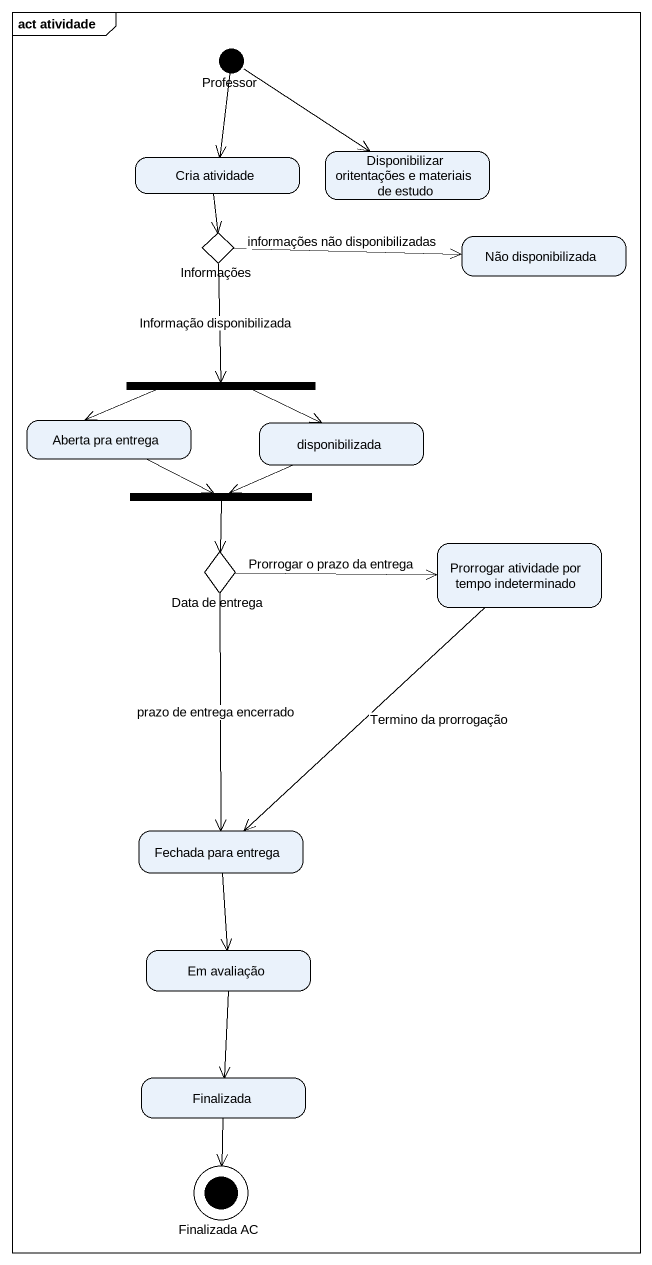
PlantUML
@startuml
mainframe act atividade
hide empty description
state Professor <<start>>
state "Cria atividade" as Cria_atividade
state "Disponibilizar oritentações e materiais de estudo" as Disponibilizar_oritentações
state Informações <<choice>>
state "Não disponibilizada" as Não_disponibilizada
state fork1 <<fork>>
state "Aberta pra entrega" as Aberta_pra_entrega
state disponibilizada
state fork2 <<join>>
state "Data de entrega" as Data_de_entrega <<choice>>
state "Prorrogar atividade por tempo indeterminado" as Prorrogar_atividade_por
state "Fechada para entrega" as Fechada_para_entrega
state "Em avaliação" as Em_avaliação
state Finalizada
state "Finalizada AC" as Finalizada_AC <<end>>
Professor --> Cria_atividade
Professor --> Disponibilizar_oritentações
Cria_atividade --> Informações
Informações -right-> Não_disponibilizada : informações não disponibilizadas
Informações --> fork1 : Informação disponibilizada
fork1 -left-> Aberta_pra_entrega
fork1 -right-> disponibilizada
Aberta_pra_entrega -right-> fork2
disponibilizada -left-> fork2
fork2 --> Data_de_entrega
Data_de_entrega -right-> Prorrogar_atividade_por : Prorrogar o prazo da entrega
Data_de_entrega --> Fechada_para_entrega : prazo de entrega encerrado
Prorrogar_atividade_por --> Fechada_para_entrega : Termino da prorrogação
Fechada_para_entrega --> Em_avaliação
Em_avaliação --> Finalizada
Finalizada --> Finalizada_AC
@enduml
